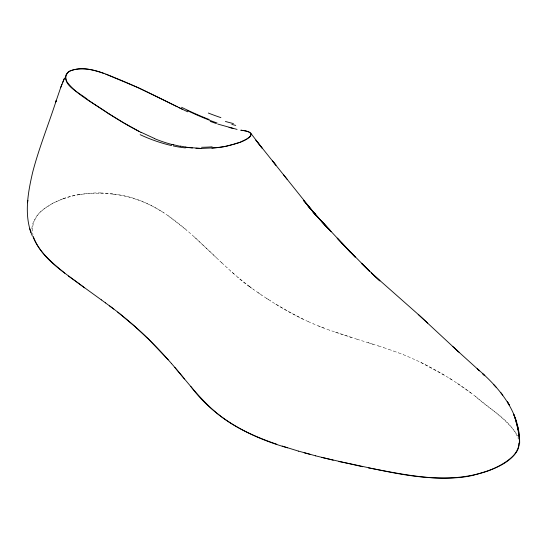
<?xml version="1.0" encoding="UTF-8"?>
<svg xmlns="http://www.w3.org/2000/svg" width="547" height="547" viewBox="0 0 547 547"><rect width="100%" height="100%" fill="white"/><g stroke="black" fill="none" stroke-linecap="round" stroke-linejoin="round"><path stroke-width="0.41" stroke-dasharray="2.73 2.05" d="M63.185 198.718L52.676 203.265L44.034 208.879A66.502 37.729 -1 0 0 37.558 215.244L33.422 222.007A58.139 33.121 -0.4 0 0 31.856 229.022L31.911 231.436M79.158 194.595L87.582 193.453A64.307 37.087 -0.8 0 1 100.45 192.927M100.443 192.968C123.027 193.46 145.358 200.605 164.182 213.05M113.12 194.11C97.783 192.811 81.934 192.647 67.165 197.556A67.001 37.914 -1.1 0 0 41.757 210.807C34.365 216.229 31.288 225.911 32.95 234.779M127.061 196.448C166.637 206.144 194.78 237.856 223.552 264.474M357.006 339.222L373.471 344.378M367.926 342.62L378.763 346.06M357.129 339.27L329.335 330.101M351.577 337.526L334.887 332.05M378.579 345.984L383.953 347.748M383.775 347.68L389.026 349.458M388.855 349.389L393.97 351.181M393.819 351.119L398.77 352.945M329.41 330.121L318.518 326.005M398.64 352.89L403.419 354.743M323.995 328.132L313.267 323.838M403.317 354.695L407.932 356.582M407.857 356.555L416.623 360.418M308.146 321.581L313.431 323.899M308.317 321.65C287.585 312.077 268.03 300.05 249.589 286.614M416.609 360.418C437.497 370.23 457.326 382.346 475.582 396.466C490.044 409.956 510.85 419.556 518.365 438.872M420.848 362.429L445.422 375.837M303.312 319.311L288.898 311.831L275.196 303.811M449.456 378.292L453.401 380.787M266.362 298.211L270.724 301M457.299 383.344L472.088 393.806M257.842 292.508L262.068 295.38M167.908 215.559L186.842 230.39M249.63 286.621L253.692 289.589M475.562 396.418C490.18 408.944 507.452 419.563 517.988 436.021M238.007 277.425L230.615 270.97M234.314 274.259L227.032 267.702M194.37 237.056L216.448 257.733M227.101 267.777L219.935 261.042M249.76 286.56A221.316 111.444 14.2 0 1 238.116 277.343M63.131 198.664A68.136 38.905 -0.9 0 1 79.124 194.527M113.106 194.151A68.259 39.897 -0.9 0 1 127.041 196.482M249.398 286.696A222.93 113.318 13.9 0 1 237.774 277.486"/><path stroke-width="0.82" d="M518.953 443.248C519.418 448.752 516.142 453.415 512.19 456.848A68.69 33.565 -6.9 0 1 488.539 470.755C439.733 487.883 387.57 470.81 338.921 461.538M55.746 102.022L56.286 100.477C48.526 124.463 39.008 147.909 32.656 172.319C27.87 192.968 23.699 215.668 32.294 235.901M27.582 202.773L27.794 200.393L27.747 200.893M55.856 101.721L60.84 87.164L64.567 78.002M60.628 87.739L61.948 84.217M62.515 82.795L64.238 78.734M250.027 136.688C254.328 131.553 243.9 130.76 240.947 130.172M250.123 136.593L246.936 138.917A9.142 1.969 -21 0 1 246.259 139.307L240.454 142.042M70.556 70.707C87.185 64.908 104.19 73.524 119.431 79.595C139.164 87.684 158.213 97.277 177.276 106.802M239.791 142.302L233.815 144.292M236.824 143.335C246.861 140.757 260.461 131.936 240.892 130.241M236.967 143.266L227.278 146.028L218.759 147.546M232.619 144.593L223.908 146.726L211.908 148.182M472.594 475.411C489.873 470.721 519.247 462.447 519.438 440.314M217.173 147.69L201.255 148.442L185.44 147.198L192.4 148.011M459.849 477.463C429.08 480.334 398.524 473.456 368.439 467.904M201.269 148.449L195.922 148.264M180.332 146.329L171.867 144.387M362.634 466.728L321.397 457.326M237.077 129.413L217.761 124.066M333.198 460.184L315.626 455.842M233.131 128.456L229.043 127.424M298.621 451.145L315.701 455.842M304.255 452.752L309.951 454.311M298.594 451.159L282.177 446.072M287.544 447.815C250.246 437.21 214.349 418.291 190.869 386.544M216.27 123.56L210.239 121.393M276.83 444.287C255.422 436.868 234.13 427.692 216.619 412.999C199.388 398.599 186.124 380.295 171.437 363.475M103.821 73.414C93.216 69.749 80.737 66.358 69.941 71.103A9.429 5.525 0.7 0 0 69.216 71.513C66.549 72.97 64.56 76.136 65.927 79.185A39.726 23.213 -0.9 0 0 67.131 82.125C77.941 95.978 94.816 103.677 108.894 113.831M105.728 74.125L138.644 87.855L187.648 111.814M154.678 138.569L140.948 132.224M182.507 109.359L179.006 107.65M140.9 132.367L124.053 123.02L108.976 113.803M139.198 131.506C121.379 122.323 104.641 111.226 88.067 99.985C81.134 93.318 58.864 84.676 67.937 72.313A12.089 7.084 0.8 0 1 70.556 70.7M101.332 299.872L68.471 276.05M84.491 287.852C65.879 273.097 42.174 260.153 33.374 236.851M101.277 299.824L105.55 302.929M105.468 302.86L113.817 309.089M109.612 305.917C132.34 322.709 153.01 342.21 171.505 363.557M117.721 312.098L136.743 328.063M64.826 273.22C52.375 262.922 38.816 252.01 32.929 236.441M452.943 346.648L457.661 351.024L418.209 314.388L371.297 272.932L379.912 280.919L361.464 263.298L369.656 271.401L341.383 242.677L355.215 257.104L347.441 248.878M455.931 349.444L479.562 370.839L477.155 368.616M427.713 323.106L418.209 314.388M454.448 348.049L459.2 352.398M477.866 369.273C499.732 388.069 520.122 412.527 519.643 443.118L518.686 432.239L515.253 418.496L518.207 429.552L517.79 427.576L519.575 441.238M483.049 374.086L484.792 375.748L482.365 373.437M147.587 338.162L168.182 359.776M328.398 228.584L350.866 252.7L337.178 238.116L349.232 250.738M322.121 222.068L329.862 230.102L317.479 216.933L331.167 231.73L312.754 211.586L326.197 226.485M493.565 384.493L496.026 387.119M320.139 219.668L308.05 206.041L315.222 214.212L303.38 200.27L316.228 215.648L283.462 174.684M174.739 367.324L184.496 378.975M272.474 160.921L275.941 165.208L272.919 161.454M502.796 395.139L500.649 392.431M287.141 179.307L255.887 140.128L262.013 148.052L250.738 133.16M29.764 228.851L30.926 232.475M173.536 144.9A224.961 172.25 -86.4 0 1 154.651 138.685M185.412 147.902A203.197 154.917 -88.9 0 1 173.399 145.994M212.14 146.828A216.174 158.124 -60.4 0 1 201.528 147.28M233.412 123.581A259.292 59.568 31.9 0 1 225.412 121.461M220.892 117.632A201.33 56.56 36.6 0 1 208.304 113.031M209.118 119.478A266.136 92.505 41.9 0 1 181.542 107.28M136.709 328.179A553.55 428.233 -69.9 0 1 147.499 338.292M472.615 475.446A65.264 34.714 -5.4 0 1 459.856 477.497M217.111 123A251.764 88.764 42.5 0 1 186.999 110.432M235.743 125.4A271.462 66.276 34.1 0 1 231.846 124.408M185.44 146.986A200.975 148.736 77.9 0 1 180.332 146.09M171.642 145.605A262.936 202.465 -82.7 0 1 140.148 134.665M509.325 405.04L507.486 401.915L509.325 405.04M514.406 416.233L513.674 414.209L515.889 420.513L514.406 416.233"/></g></svg>
